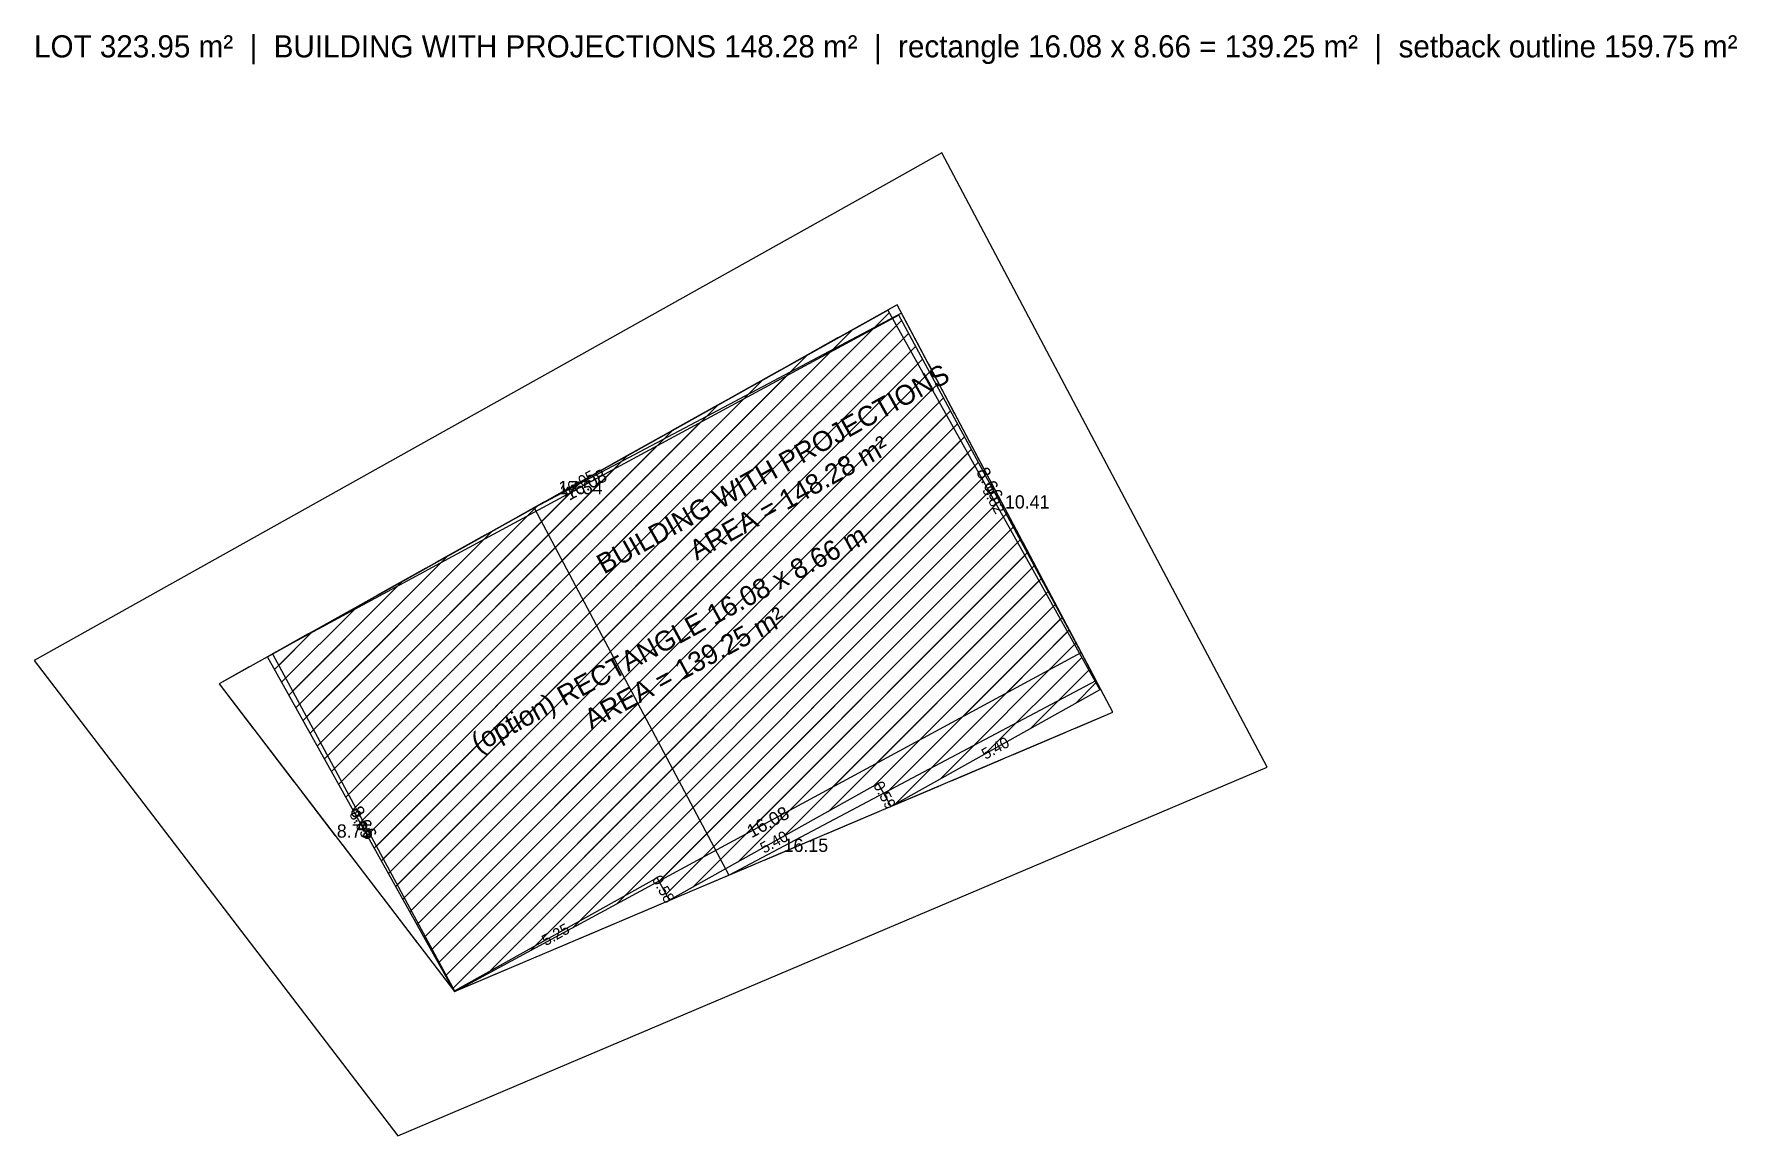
# Model space of a CAD drawing. Header units: metres. Extents: x 244007.3 to 244045.8, y 1151083.5 to 1151108.4.
import ezdxf
from ezdxf.enums import TextEntityAlignment as Align

# ---------------------------------------------------------------- set-up
doc = ezdxf.new("R2010")
doc.units = ezdxf.units.M
doc.linetypes.add('DASHED', pattern=[1.524, 1.27, -0.254])
for name, color, linetype in [('BUILDING-RECTANGLE', 6, 'CONTINUOUS'), ('BUILDING-SETBACK-SHAPE', 5, 'CONTINUOUS'), ('BUILDING-SQUARE', 1, 'CONTINUOUS'), ('BUILDING-WITH-PROJECTIONS', 1, 'CONTINUOUS'), ('DIM-TEXT', 2, 'CONTINUOUS'), ('LOT', 7, 'CONTINUOUS'), ('SETBACK-LINE', 3, 'DASHED')]:
    doc.layers.add(name, color=color, linetype=linetype)

msp = doc.modelspace()

# ---------------------------------------------------------------- hatches: boundary and pattern name
at = {"layer": 'BUILDING-RECTANGLE'}
h = msp.add_hatch(dxfattribs=at)
h.set_pattern_fill('ANSI31', scale=0.1)
h.paths.add_polyline_path([(244016.806, 1151086.768), (244030.951, 1151094.416), (244026.832, 1151102.034), (244012.687, 1151094.386)])
at = {"layer": 'BUILDING-WITH-PROJECTIONS'}
h = msp.add_hatch(dxfattribs=at)
h.set_pattern_fill('ANSI31', scale=0.1)
h.paths.add_polyline_path([(244012.572, 1151094.322), (244026.584, 1151102.151), (244031.373, 1151093.578), (244026.659, 1151090.944), (244026.372, 1151091.458), (244021.658, 1151088.824), (244021.374, 1151089.333), (244016.791, 1151086.773)])

# ---------------------------------------------------------------- linework, layer by layer
at = {"layer": 'BUILDING-RECTANGLE'}
msp.add_lwpolyline([(244016.806, 1151086.768), (244030.951, 1151094.416), (244026.832, 1151102.034), (244012.687, 1151094.386)], close=True, dxfattribs=at)
at = {"layer": 'BUILDING-SETBACK-SHAPE'}
msp.add_lwpolyline([(244016.798, 1151086.763), (244031.67, 1151093.068), (244026.797, 1151102.27), (244011.481, 1151093.712)], close=True, dxfattribs=at)
at = {"layer": 'BUILDING-SQUARE'}
msp.add_lwpolyline([(244022.992, 1151089.39), (244031.29, 1151093.784), (244026.897, 1151102.082), (244018.598, 1151097.688)], close=True, dxfattribs=at)
at = {"layer": 'BUILDING-WITH-PROJECTIONS'}
msp.add_lwpolyline([(244012.572, 1151094.322), (244026.584, 1151102.151), (244031.373, 1151093.578), (244026.659, 1151090.944), (244026.372, 1151091.458), (244021.658, 1151088.824), (244021.374, 1151089.333), (244016.791, 1151086.773)], close=True, dxfattribs=at)
at = {"layer": 'LOT'}
msp.add_lwpolyline([(244026.67, 1151105.063), (244007.3, 1151094.24), (244015.514, 1151083.504), (244035.154, 1151091.83), (244032.815, 1151096.249), (244027.81, 1151105.7)], close=True, dxfattribs=at)
at = {"layer": 'SETBACK-LINE'}
msp.add_lwpolyline([(244016.798, 1151086.763), (244031.67, 1151093.068), (244026.797, 1151102.27), (244011.481, 1151093.712)], close=True, dxfattribs=at)

# ---------------------------------------------------------------- texts
at = {"layer": 'DIM-TEXT'}
for s, height, rotation, p in [('16.05', 0.25, 29.1949, (244019.578, 1151098.236)), ('16.08', 0.3, -331.6, (244019.759, 1151098.21)), ('8.66', 0.3, -61.6, (244028.891, 1151098.225)), ('9.82', 0.25, -60.8057, (244028.978, 1151097.864)), ('5.40', 0.25, -330.8057, (244029.016, 1151092.261)), ('0.59', 0.25, -60.8057, (244026.516, 1151091.201)), ('8.65', 0.25, -60.8057, (244014.681, 1151090.547)), ('8.66', 0.3, -61.6, (244014.747, 1151090.577)), ('16.08', 0.3, 28.4, (244023.878, 1151090.592)), ('5.40', 0.25, -330.8057, (244024.015, 1151090.141)), ('0.58', 0.25, -60.8057, (244021.516, 1151089.079)), ('5.25', 0.25, -330.8057, (244019.082, 1151088.053))]:
    msp.add_text(s, height=height, rotation=rotation, dxfattribs=at).set_placement(p, align=Align.MIDDLE_CENTER)
for s, p in [('17.54', (244019.139, 1151097.991)), ('10.41', (244029.234, 1151097.669)), ('8.75', (244014.139, 1151090.238)), ('16.15', (244024.234, 1151089.916))]:
    msp.add_text(s, height=0.3, dxfattribs=at).set_placement(p)
at = {"layer": 'DIM-TEXT', "insert": (244007.3, 1151107.7), "char_height": 0.5, "attachment_point": 7}
msp.add_mtext('LOT 323.95 m²  |  BUILDING WITH PROJECTIONS 148.28 m²  |  rectangle 16.08 x 8.66 = 139.25 m²  |  setback outline 159.75 m²', dxfattribs=at)
at = {"layer": 'DIM-TEXT', "char_height": 0.45, "attachment_point": 5}
for s, insert, rotation in [('BUILDING WITH PROJECTIONS\\PAREA = 148.28 m²', (244024.174, 1151098.236), 29.1943), ('(option) RECTANGLE 16.08 x 8.66 m\\PAREA = 139.25 m²', (244021.819, 1151094.401), 28.4)]:
    msp.add_mtext(s, dxfattribs=dict(at, insert=insert, rotation=rotation))

doc.saveas('drawing.dxf')
